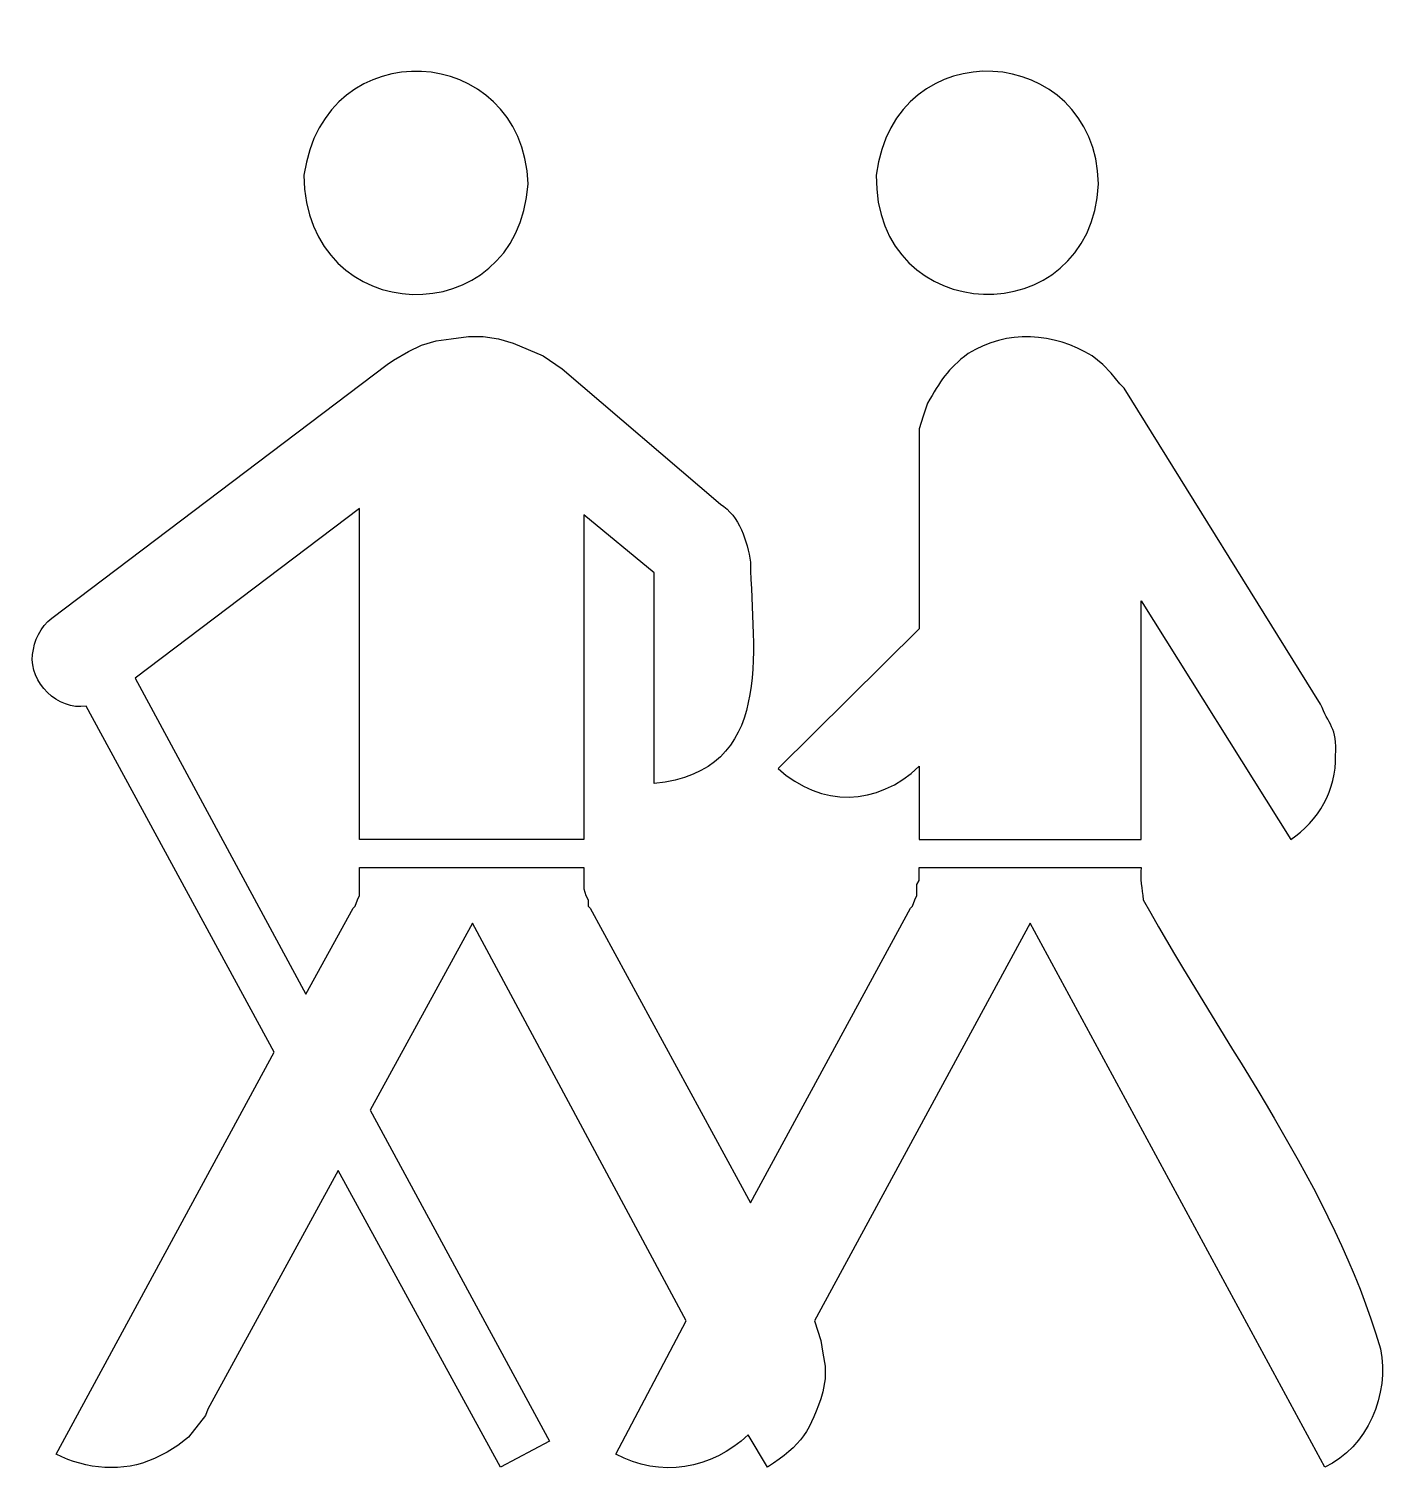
# Model space of a CAD drawing. Extents: x -1 to 292, y -2 to 309.
import ezdxf

# ---------------------------------------------------------------- set-up
doc = ezdxf.new("R2010")
doc.units = 0
doc.layers.get('0').update_dxf_attribs({"linetype": 'CONTINUOUS'})

msp = doc.modelspace()

# ---------------------------------------------------------------- linework, layer by layer
at = {"color": 7}
msp.add_lwpolyline([(106.50682, 275.804666)], close=True, dxfattribs=at)
for points in [[(4.1875, 182.51449), (76.22086, 237.017133), (77.59714, 237.956038), (80.79319, 239.787671), (83.5687, 241.17294), (86.76474, 242.104149), (89.99137, 242.550513), (93.66912, 243.035358), (96.86516, 243.035358), (100.09179, 242.550513), (103.28784, 241.619305), (109.70286, 238.856463), (113.82408, 236.085925), (147.78779, 206.98758)], [(276.69239, 164.05963), (234.49389, 231.937814), (233.56872, 232.869022), (231.74131, 235.154716), (229.89098, 237.017133), (227.6201, 238.856463)], [(192.28775, 228.690128), (191.36258, 225.927286), (190.46798, 223.164444), (190.46798, 180.2365), (160.18202, 150.19925)], [(133.56616, 146.98234), (133.56616, 192.22677), (118.427, 204.701886), (118.427, 134.96129), (70.2493, 134.96129), (70.2493, 206.087155), (22.0716, 169.59301), (58.78024, 101.70714), (68.88065, 120.20048), (69.32413, 120.64684), (69.80582, 122.03211), (70.2493, 122.96332), (70.2493, 128.97385), (118.427, 128.97385), (118.427, 124.34859), (118.87811, 122.96332), (119.35217, 122.03211), (119.35217, 120.64684), (119.80329, 120.20048), (154.21046, 56.91677), (188.61765, 120.20048), (189.06112, 120.64684), (189.54282, 122.03211), (189.98629, 122.96332), (189.98629, 125.2798), (190.46798, 126.18022), (190.46798, 128.97385), (238.16399, 128.97385)], [(190.46798, 134.96129), (238.16399, 134.96129), (238.16399, 186.21624), (270.26971, 134.96129)], [(5.11267, 2.89898), (51.9141, 89.2628), (11.53535, 163.60557)], [(190.46798, 150.68409), (190.46798, 134.96129), (190.46798, 134.96129)], [(94.5637, 116.95279), (72.55075, 76.78769), (111.07915, 5.6926), (100.53526, 0.12844), (65.68461, 63.85851), (37.69246, 12.60356), (37.2184, 11.22598), (33.54065, 6.59303), (31.27743, 4.76139), (28.97597, 3.37612), (26.22339, 1.99086)], [(125.29314, 2.89898), (140.43995, 31.54326), (94.5637, 116.95279), (94.5637, 116.95279)], [(277.61756, 0.12844), (214.3007, 116.95279), (167.97334, 31.54326), (169.34962, 27.36437), (169.80074, 24.60152), (170.2748, 21.83868), (170.2748, 19.06814), (169.80074, 16.3053)], [(157.88056, 0.12844), (153.75935, 7.07787)]]:
    msp.add_lwpolyline(points, dxfattribs=at)
for points in [[(106.50682, 275.804666), (105.22228, 306.49607), (62.66443, 308.927987), (58.33676, 277.667083)], [(228.99639, 275.804666), (228.27766, 306.342151), (185.09282, 309.081905), (181.2698, 277.667083)], [(58.33676, 277.667083), (58.57379, 244.474498), (104.24359, 243.18158), (106.50682, 275.804666)], [(181.2698, 277.667083), (180.72693, 244.689985), (227.35248, 243.120013), (228.99639, 275.804666)], [(227.6201, 238.856463), (219.46942, 243.812647), (209.25431, 244.628417), (201.01187, 239.333611)], [(201.01187, 239.333611), (196.50071, 236.032053), (194.97915, 233.415434), (192.28775, 228.690128)], [(147.78779, 206.98758), (151.84784, 204.463312), (153.61408, 199.02228), (154.21046, 194.54325)], [(154.21046, 194.54325), (154.7151, 174.88012), (159.43271, 149.56818), (133.56616, 146.98234)], [(0.06629, 174.67233), (0.36449, 177.68144), (1.76371, 180.65208), (4.1875, 182.51449)], [(11.53535, 163.60557), (5.52556, 162.62049), (-0.7136, 168.74646), (0.06629, 174.67233)], [(279.91901, 152.96979), (280.37013, 159.04188), (278.24453, 159.7576), (276.69239, 164.05963)], [(270.26971, 134.96129), (276.21833, 138.80926), (280.12545, 145.78178), (279.91901, 152.96979)], [(160.18202, 150.19925), (169.34962, 141.81067), (181.53742, 142.11082), (190.46798, 150.68409)], [(238.16399, 128.97385), (237.89637, 126.57271), (238.28633, 124.34859), (238.6151, 122.03211)], [(238.6151, 122.03211), (255.75753, 90.82508), (279.44497, 60.19524), (289.53774, 25.53273)], [(289.53774, 25.53273), (291.59452, 15.88203), (286.63988, 4.30733), (277.61756, 0.12844)], [(169.80074, 16.3053), (167.20109, 8.06295), (165.28958, 4.79218), (157.88056, 0.12844)], [(153.75935, 7.07787), (145.93745, -0.41028), (134.736, -2.21113), (125.29314, 2.89898)], [(26.22339, 1.99086), (19.53311, -1.10291), (11.55829, -0.34871), (5.11267, 2.89898)]]:
    msp.add_open_spline(points, degree=3, dxfattribs=at)

doc.saveas('drawing.dxf')
